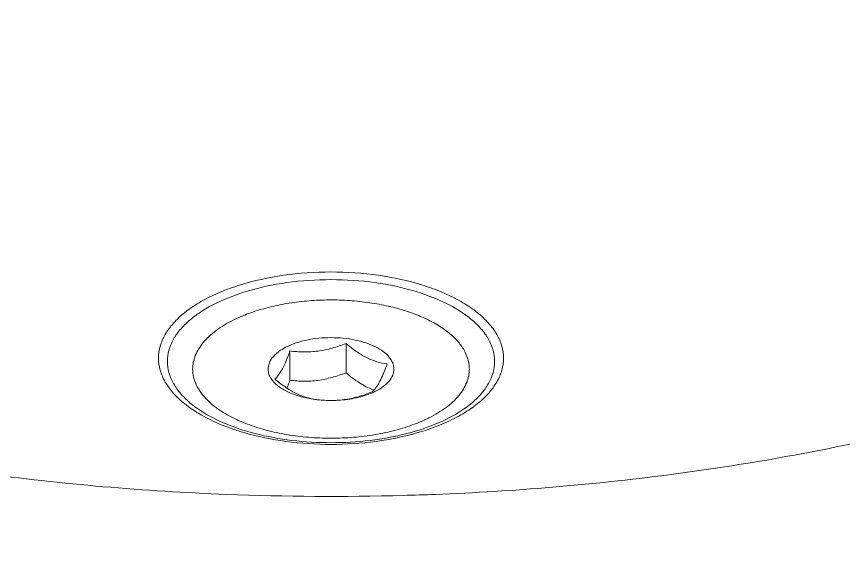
# Model space of a CAD drawing. Header units: millimetres. Extents: x 1177 to 4296, y 93 to 2298.
# Drawn here: x 3194.09 to 3226.96, y 1738.44 to 1759.68 of the extents above; entities that cross this region are included whole.
import ezdxf

# ---------------------------------------------------------------- set-up
doc = ezdxf.new("R2010")
doc.units = ezdxf.units.MM
doc.header["$LTSCALE"] = 0.1
doc.layers.get('0').update_dxf_attribs({"lineweight": 13})

msp = doc.modelspace()

# ---------------------------------------------------------------- linework, layer by layer
for p, q in [((3207.188, 1746.677), (3207.188, 1745.512)), ((3204.957, 1746.378), (3204.957, 1745.213)), ((3201.28, 1744.086), (3201.28, 1744.086)), ((3211.901, 1744.086), (3211.9, 1744.086))]:
    msp.add_line(p, q)
for centre, radius, start, end in [((3207.203, 1747.084), 2.584, 293.6648, 296.55), ((3209.148, 1747.208), 2.531, 249.5481, 249.753), ((3209.148, 1747.208), 2.532, 249.7532, 250.4657), ((3207.439, 1745.601), 1.161, 318.1032, 318.6973), ((3206.56, 1749.05), 4.642, 262.37, 262.9692), ((3206.566, 1749.106), 4.698, 262.969, 263.5057), ((3206.586, 1749.302), 4.895, 263.5341, 267.8225), ((3206.59, 1749.379), 4.972, 267.8168, 269.1968), ((3206.59, 1749.39), 4.983, 269.1913, 273.3539), ((3204.308, 1748.867), 5.8, 237.4381, 240.9419), ((3208.929, 1748.772), 5.689, 298.8557, 302.5952), ((3206.591, 1846.862), 106.271, 267.75735, 271.55322), ((3206.596, 1846.669), 106.078, 271.55308, 272.24335)]:
    msp.add_arc(centre, radius, start, end)
for points, knots in [([(3206.59, 1791.89), (3204.207, 1791.89), (3199.473, 1791.726), (3192.492, 1790.994), (3185.778, 1789.788), (3179.46, 1788.133), (3173.657, 1786.059), (3168.478, 1783.604), (3164.016, 1780.813), (3160.357, 1777.733), (3157.976, 1774.893), (3156.584, 1772.537), (3155.807, 1770.778), (3155.276, 1768.994), (3154.996, 1767.194), (3154.967, 1765.388), (3155.192, 1763.585), (3155.667, 1761.797), (3156.651, 1759.394), (3158.128, 1757.099), (3159.992, 1754.961), (3162.26, 1752.785), (3164.202, 1751.334), (3165.582, 1750.43)], [0, 0, 0, 0, 0.08704, 0.172831, 0.256165, 0.335912, 0.411089, 0.480907, 0.544846, 0.60275, 0.654953, 0.679227, 0.702499, 0.725003, 0.747012, 0.768829, 0.790769, 0.813137, 0.836216, 0.885362, 0.911854, 0.939759, 1, 1, 1, 1]), ([(3247.519, 1750.379), (3248.905, 1751.281), (3250.857, 1752.732), (3253.137, 1754.907), (3255.013, 1757.046), (3256.502, 1759.342), (3257.496, 1761.746), (3257.979, 1763.536), (3258.21, 1765.341), (3258.189, 1767.149), (3257.914, 1768.952), (3257.388, 1770.738), (3256.616, 1772.5), (3255.229, 1774.859), (3252.853, 1777.704), (3249.196, 1780.79), (3244.736, 1783.587), (3239.554, 1786.046), (3233.748, 1788.125), (3227.425, 1789.784), (3220.704, 1790.992), (3213.715, 1791.726), (3208.976, 1791.89), (3206.59, 1791.89)], [0, 0, 0, 0, 0.060346, 0.088299, 0.114835, 0.164051, 0.187154, 0.209538, 0.231485, 0.253301, 0.275302, 0.29779, 0.321042, 0.345293, 0.397443, 0.455296, 0.51919, 0.588971, 0.664121, 0.743851, 0.827174, 0.912962, 1, 1, 1, 1]), ([(3153.34, 1767.216), (3153.34, 1766.385), (3153.5, 1764.7), (3154.468, 1761.303), (3156.968, 1757.13), (3161.571, 1752.713), (3167.666, 1748.824), (3175.061, 1745.571), (3183.518, 1743.051), (3192.754, 1741.348), (3199.164, 1740.8), (3202.432, 1740.672)], [0, 0, 0, 0, 0.041339, 0.083729, 0.174985, 0.279332, 0.398838, 0.533156, 0.680293, 0.837168, 1, 1, 1, 1]), ([(2948.199, 1761.41), (2962.825, 1747.659), (2987.37, 1728.538), (3023.314, 1706.132), (3053.462, 1689.952), (3085.91, 1674.936), (3132.824, 1656.249), (3169.705, 1644.737), (3194.974, 1638.018)], [0, 0, 0, 0, 0.216277, 0.333328, 0.456172, 0.584599, 0.718315, 1, 1, 1, 1]), ([(3201.187, 1743.979), (3201, 1744.099), (3200.657, 1744.349), (3200.23, 1744.779), (3199.925, 1745.238), (3199.75, 1745.72), (3199.714, 1746.214), (3199.82, 1746.703), (3200.062, 1747.175), (3200.429, 1747.62), (3200.914, 1748.033), (3201.506, 1748.407), (3202.196, 1748.736), (3203.255, 1749.117), (3204.73, 1749.435), (3205.959, 1749.519), (3206.59, 1749.519)], [0, 0, 0, 0, 0.060741, 0.115522, 0.165007, 0.210569, 0.254278, 0.298617, 0.345922, 0.397933, 0.45565, 0.519432, 0.589136, 0.664247, 0.827173, 1, 1, 1, 1]), ([(3206.59, 1749.519), (3207.222, 1749.519), (3208.45, 1749.435), (3209.925, 1749.117), (3210.985, 1748.736), (3211.674, 1748.407), (3212.267, 1748.033), (3212.751, 1747.62), (3213.119, 1747.175), (3213.36, 1746.703), (3213.466, 1746.213), (3213.431, 1745.72), (3213.256, 1745.238), (3212.95, 1744.778), (3212.523, 1744.348), (3212.18, 1744.099), (3211.994, 1743.979)], [0, 0, 0, 0, 0.172833, 0.335756, 0.410866, 0.480569, 0.544349, 0.602064, 0.654073, 0.701376, 0.745714, 0.789424, 0.834986, 0.884474, 0.939256, 1, 1, 1, 1]), ([(3201.28, 1744.086), (3201.117, 1744.201), (3200.821, 1744.44), (3200.459, 1744.848), (3200.21, 1745.281), (3200.082, 1745.732), (3200.081, 1746.19), (3200.208, 1746.642), (3200.457, 1747.075), (3200.818, 1747.483), (3201.284, 1747.861), (3202.066, 1748.336), (3203.256, 1748.8), (3204.861, 1749.139), (3206.004, 1749.215), (3206.59, 1749.215)], [0, 0, 0, 0, 0.05874, 0.111788, 0.159975, 0.204822, 0.248462, 0.293292, 0.341448, 0.394456, 0.453152, 0.517791, 0.66362, 0.827059, 1, 1, 1, 1]), ([(3206.59, 1749.215), (3207.177, 1749.215), (3208.319, 1749.139), (3209.925, 1748.8), (3211.114, 1748.336), (3211.896, 1747.861), (3212.363, 1747.483), (3212.724, 1747.075), (3212.972, 1746.641), (3213.099, 1746.19), (3213.099, 1745.732), (3212.971, 1745.281), (3212.721, 1744.848), (3212.359, 1744.44), (3212.063, 1744.201), (3211.901, 1744.086)], [0, 0, 0, 0, 0.172947, 0.336385, 0.482211, 0.546848, 0.605542, 0.658548, 0.706702, 0.751531, 0.795171, 0.840019, 0.888207, 0.941257, 1, 1, 1, 1]), ([(3212.09, 1745.657), (3212.09, 1745.725), (3212.08, 1745.861), (3212.019, 1746.136), (3211.861, 1746.478), (3211.561, 1746.857), (3211.156, 1747.208), (3210.655, 1747.524), (3210.068, 1747.8), (3209.407, 1748.03), (3208.686, 1748.21), (3207.921, 1748.335), (3207.127, 1748.404), (3206.322, 1748.414), (3205.522, 1748.365), (3204.745, 1748.258), (3204.008, 1748.096), (3203.326, 1747.882), (3202.9, 1747.701), (3202.701, 1747.601)], [0, 0, 0, 0, 0.019029, 0.038363, 0.07896, 0.123687, 0.173594, 0.229061, 0.289952, 0.355752, 0.425673, 0.49873, 0.573805, 0.6497, 0.725184, 0.799045, 0.870125, 0.937404, 1, 1, 1, 1]), ([(3210.748, 1740.672), (3213.848, 1740.794), (3219.936, 1741.299), (3228.742, 1742.854), (3236.872, 1745.149), (3241.914, 1747.224), (3244.244, 1748.389)], [0, 0, 0, 0, 0.268923, 0.528843, 0.774134, 1, 1, 1, 1]), ([(3201.09, 1745.657), (3201.09, 1745.747), (3201.108, 1745.931), (3201.19, 1746.201), (3201.324, 1746.465), (3201.579, 1746.818), (3201.928, 1747.133), (3202.343, 1747.411), (3202.578, 1747.54), (3202.701, 1747.601)], [0, 0, 0, 0, 0.102118, 0.207106, 0.317503, 0.435314, 0.697705, 0.843973, 1, 1, 1, 1]), ([(3204.822, 1746.541), (3204.945, 1746.602), (3205.211, 1746.709), (3205.641, 1746.822), (3206.106, 1746.891), (3206.59, 1746.915), (3207.074, 1746.891), (3207.54, 1746.822), (3207.97, 1746.709), (3208.349, 1746.557), (3208.663, 1746.37), (3208.901, 1746.155), (3209.031, 1745.95), (3209.082, 1745.781), (3209.094, 1745.657), (3209.082, 1745.532), (3209.031, 1745.364), (3208.901, 1745.159), (3208.663, 1744.944), (3208.467, 1744.827), (3208.358, 1744.773)], [0, 0, 0, 0, 0.067708, 0.141686, 0.220117, 0.300861, 0.381603, 0.460036, 0.53401, 0.601719, 0.661917, 0.714225, 0.759575, 0.780504, 0.80086, 0.821216, 0.842144, 0.887493, 0.939804, 1, 1, 1, 1]), ([(3204.265, 1745.198), (3204.223, 1745.251), (3204.152, 1745.362), (3204.091, 1745.546), (3204.086, 1745.734), (3204.136, 1745.919), (3204.24, 1746.096), (3204.392, 1746.261), (3204.589, 1746.414), (3204.741, 1746.5), (3204.822, 1746.541)], [0, 0, 0, 0, 0.119822, 0.23012, 0.336539, 0.44566, 0.563395, 0.693858, 0.839295, 1, 1, 1, 1]), ([(3204.957, 1746.378), (3205.14, 1746.355), (3205.513, 1746.326), (3206.078, 1746.359), (3206.642, 1746.479), (3207.007, 1746.606), (3207.188, 1746.677)], [0, 0, 0, 0, 0.24298, 0.491111, 0.744094, 1, 1, 1, 1]), ([(3207.188, 1746.677), (3207.318, 1746.566), (3207.577, 1746.36), (3207.926, 1746.146), (3208.207, 1746.019), (3208.478, 1745.925), (3208.685, 1745.88), (3208.821, 1745.861)], [0, 0, 0, 0, 0.276541, 0.536549, 0.659077, 0.776703, 1, 1, 1, 1]), ([(3204.36, 1745.263), (3204.414, 1745.312), (3204.526, 1745.438), (3204.676, 1745.685), (3204.821, 1746.006), (3204.911, 1746.247), (3204.957, 1746.378)], [0, 0, 0, 0, 0.172251, 0.394484, 0.674182, 1, 1, 1, 1]), ([(3208.821, 1745.861), (3208.781, 1745.748), (3208.703, 1745.538), (3208.579, 1745.251), (3208.453, 1745.017), (3208.358, 1744.888), (3208.311, 1744.835)], [0, 0, 0, 0, 0.309873, 0.584886, 0.81492, 1, 1, 1, 1]), ([(3203.264, 1743.467), (3203.101, 1743.529), (3202.79, 1743.661), (3202.358, 1743.891), (3201.982, 1744.145), (3201.665, 1744.419), (3201.413, 1744.711), (3201.228, 1745.017), (3201.116, 1745.334), (3201.09, 1745.551), (3201.09, 1745.657)], [0, 0, 0, 0, 0.160213, 0.309991, 0.448756, 0.576423, 0.69356, 0.801536, 0.90263, 1, 1, 1, 1]), ([(3204.957, 1745.213), (3205.14, 1745.19), (3205.513, 1745.161), (3206.078, 1745.194), (3206.642, 1745.314), (3207.007, 1745.441), (3207.188, 1745.512)], [0, 0, 0, 0, 0.242978, 0.49111, 0.744097, 1, 1, 1, 1]), ([(3207.188, 1745.512), (3207.274, 1745.439), (3207.446, 1745.298), (3207.713, 1745.11), (3207.984, 1744.953), (3208.17, 1744.871), (3208.263, 1744.836)], [0, 0, 0, 0, 0.265636, 0.522345, 0.767559, 1, 1, 1, 1]), ([(3210.479, 1743.712), (3210.603, 1743.774), (3210.837, 1743.903), (3211.252, 1744.181), (3211.602, 1744.496), (3211.857, 1744.849), (3211.991, 1745.113), (3212.072, 1745.383), (3212.09, 1745.567), (3212.09, 1745.657)], [0, 0, 0, 0, 0.156027, 0.302295, 0.564686, 0.682497, 0.792894, 0.897882, 1, 1, 1, 1]), ([(3205.943, 1744.45), (3205.761, 1744.474), (3205.415, 1744.541), (3205.007, 1744.68), (3204.724, 1744.821), (3204.492, 1744.966), (3204.343, 1745.099), (3204.265, 1745.198)], [0, 0, 0, 0, 0.293828, 0.562902, 0.685624, 0.79951, 1, 1, 1, 1]), ([(3205.993, 1744.446), (3205.856, 1744.466), (3205.649, 1744.511), (3205.379, 1744.605), (3205.097, 1744.732), (3204.749, 1744.946), (3204.489, 1745.152), (3204.36, 1745.263)], [0, 0, 0, 0, 0.223297, 0.340923, 0.463451, 0.723459, 1, 1, 1, 1]), ([(3204.838, 1744.895), (3204.848, 1744.921), (3204.89, 1745.026), (3204.929, 1745.132), (3204.957, 1745.213)], [0, 0, 0, 0, 0.241654, 1, 1, 1, 1]), ([(3208.223, 1744.745), (3208.043, 1744.674), (3207.677, 1744.547), (3207.113, 1744.427), (3206.548, 1744.395), (3206.175, 1744.423), (3205.993, 1744.446)], [0, 0, 0, 0, 0.255906, 0.508889, 0.75702, 1, 1, 1, 1]), ([(3208.303, 1744.826), (3208.297, 1744.818), (3208.271, 1744.79), (3208.244, 1744.764), (3208.223, 1744.745)], [0, 0, 0, 0, 0.261846, 1, 1, 1, 1]), ([(3208.24, 1744.718), (3208.142, 1744.675), (3207.933, 1744.597), (3207.483, 1744.477), (3207.125, 1744.43), (3206.882, 1744.415)], [0, 0, 0, 0, 0.230379, 0.476336, 1, 1, 1, 1]), ([(3201.28, 1744.086), (3201.595, 1743.863), (3202.34, 1743.468), (3203.609, 1743.051), (3205.055, 1742.788), (3206.071, 1742.728), (3206.59, 1742.728)], [0, 0, 0, 0, 0.208445, 0.451639, 0.719441, 1, 1, 1, 1]), ([(3206.59, 1742.728), (3207.11, 1742.728), (3208.126, 1742.788), (3209.571, 1743.051), (3210.841, 1743.468), (3211.586, 1743.863), (3211.901, 1744.086)], [0, 0, 0, 0, 0.280551, 0.548349, 0.791545, 1, 1, 1, 1]), ([(3203.134, 1743.129), (3202.983, 1743.173), (3202.419, 1743.352), (3201.871, 1743.586), (3201.491, 1743.797)], [0, 0, 0, 0, 0.265035, 1, 1, 1, 1]), ([(3211.674, 1743.789), (3211.554, 1743.723), (3211.031, 1743.456), (3210.477, 1743.254), (3210.047, 1743.129)], [0, 0, 0, 0, 0.234823, 1, 1, 1, 1]), ([(3209.916, 1743.467), (3209.67, 1743.373), (3209.152, 1743.21), (3208.336, 1743.037), (3207.474, 1742.931), (3206.59, 1742.895), (3205.706, 1742.931), (3204.845, 1743.037), (3204.029, 1743.21), (3203.51, 1743.373), (3203.264, 1743.467)], [0, 0, 0, 0, 0.11643, 0.240073, 0.368753, 0.500006, 0.63126, 0.759938, 0.883585, 1, 1, 1, 1]), ([(3210.479, 1743.712), (3210.435, 1743.69), (3210.25, 1743.601), (3210.061, 1743.522), (3209.916, 1743.467)], [0, 0, 0, 0, 0.242789, 1, 1, 1, 1]), ([(3206.59, 1742.661), (3205.992, 1742.661), (3204.825, 1742.737), (3203.678, 1742.97), (3203.134, 1743.129)], [0, 0, 0, 0, 0.5132, 1, 1, 1, 1]), ([(3210.047, 1743.129), (3209.502, 1742.97), (3208.355, 1742.737), (3207.188, 1742.661), (3206.59, 1742.661)], [0, 0, 0, 0, 0.486811, 1, 1, 1, 1])]:
    msp.add_open_spline(points, degree=3, knots=knots)

doc.saveas('drawing.dxf')
